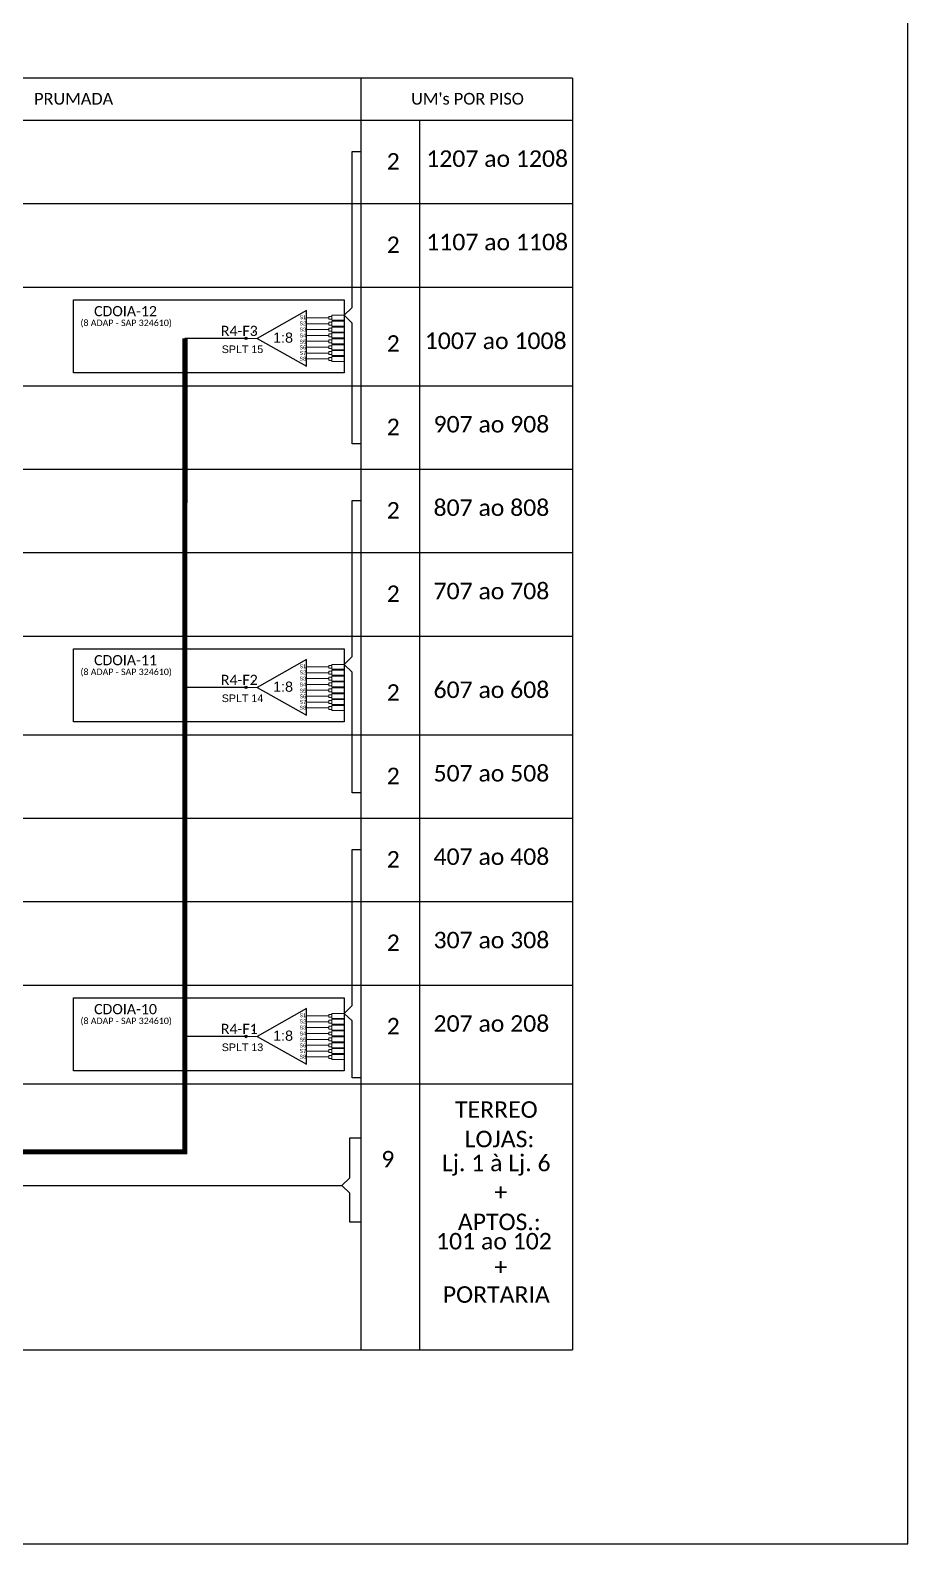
# Model space of a CAD drawing. Extents: x -4 to 837, y 1 to 595.
# Drawn here: x 664.9 to 837.2, y 1.3 to 298.3 of the extents above; entities that cross this region are included whole.
import ezdxf
from ezdxf.enums import TextEntityAlignment as Align

# ---------------------------------------------------------------- set-up
doc = ezdxf.new("R2010")
doc.units = 0
doc.styles.add('ARIAL', font='arial.ttf')
doc.styles.add('WMF-Calibri0', font='calibri.ttf')

# ---------------------------------------------------------------- blocks, each defined once
blk = doc.blocks.new('SPLT_1-8_SC-APC')
at = {"color": 1}
blk.add_lwpolyline([(-7.37, -2.1), (-17.04, -7.55), (-7.37, -13), (-7.37, -2.1)], dxfattribs=at)
at = {"color": 3, "lineweight": 0}
for points in [[(-2.99, -3.51), (-7.37, -3.51)], [(-7.37, -4.66), (-2.99, -4.66)], [(-7.37, -5.82), (-2.99, -5.82)], [(-2.41, -3.02), (-2.41, -4)], [(-2.41, -3.02), (0, -3.02)], [(-2.41, -4), (0, -4)], [(-2.41, -4.17), (-2.41, -5.16)], [(-2.41, -4.17), (0, -4.17)], [(-2.41, -5.16), (0, -5.16)], [(-2.41, -5.32), (-2.41, -6.31)], [(-2.41, -5.32), (0, -5.32)], [(-7.37, -6.97), (-2.99, -6.97)], [(-7.37, -8.12), (-2.99, -8.12)], [(-2.41, -6.31), (0, -6.31)], [(-2.41, -6.48), (-2.41, -7.46)], [(-2.41, -6.48), (0, -6.48)], [(-2.41, -7.46), (0, -7.46)], [(-2.41, -7.63), (-2.41, -8.62)], [(-2.41, -7.63), (0, -7.63)], [(-2.41, -8.62), (0, -8.62)], [(-2.41, -8.78), (-2.41, -9.77)], [(-2.41, -8.78), (0, -8.78)], [(-7.37, -9.28), (-2.99, -9.28)], [(-7.37, -10.43), (-2.99, -10.43)], [(-7.37, -11.58), (-2.99, -11.58)], [(-2.41, -9.77), (0, -9.77)], [(-2.41, -9.94), (-2.41, -10.92)], [(-2.41, -9.94), (0, -9.94)], [(-2.41, -10.92), (0, -10.92)], [(-2.41, -11.09), (-2.41, -12.08)], [(-2.41, -11.09), (0, -11.09)], [(-2.41, -12.08), (0, -12.08)]]:
    blk.add_lwpolyline(points, dxfattribs=at)
for points in [[(-2.99, -3.22), (-2.41, -3.22), (-2.41, -3.8), (-2.99, -3.8)], [(-2.99, -4.38), (-2.41, -4.38), (-2.41, -4.95), (-2.99, -4.95)], [(-2.99, -5.53), (-2.41, -5.53), (-2.41, -6.1), (-2.99, -6.1)], [(-2.99, -6.68), (-2.41, -6.68), (-2.41, -7.26), (-2.99, -7.26)], [(-2.99, -7.84), (-2.41, -7.84), (-2.41, -8.41), (-2.99, -8.41)], [(-2.99, -8.99), (-2.41, -8.99), (-2.41, -9.56), (-2.99, -9.56)], [(-2.99, -10.14), (-2.41, -10.14), (-2.41, -10.72), (-2.99, -10.72)], [(-2.99, -11.3), (-2.41, -11.3), (-2.41, -11.87), (-2.99, -11.87)]]:
    blk.add_lwpolyline(points, close=True, dxfattribs=at)
at = {"color": 1, "lineweight": 0}
blk.add_lwpolyline([(-17.04, -7.55), (-19.26, -7.55)], dxfattribs=at)
at = {"color": 1, "style": 'ARIAL'}
for s, height, p in [('S1', 0.75, (-8.74, -3.78)), ('S2', 0.75, (-8.74, -4.97)), ('S3', 0.75, (-8.74, -6.18)), ('1:8', 2, (-13.91, -8.4)), ('S4', 0.75, (-8.74, -7.36)), ('S5', 0.75, (-8.74, -8.57)), ('S6', 0.75, (-8.74, -9.69)), ('S7', 0.75, (-8.74, -10.78)), ('S8', 0.75, (-8.74, -11.9))]:
    blk.add_text(s, height=height, dxfattribs=at).set_placement(p)
blk = doc.blocks.new('SPLITTER FUTURO')
blk.add_point((0, 0))
at = {"style": 'ARIAL', "text_generation_flag": 6, "flags": 4}
for tag, p, height in [('SPLT', (-6.22, -4.1), 1.5), ('INSTAL.', (-6.25, -6.09), 1.25)]:
    blk.add_attdef(tag, p, '', height=height, rotation=180, dxfattribs=at)

msp = doc.modelspace()

# ---------------------------------------------------------------- hatches: boundary and pattern name
h = msp.add_hatch(color=3)
h.dxf.hatch_style = 1
edge = h.paths.add_edge_path()
edge.add_arc((707.25, 237.79), 0.242, 0, 360)
h = msp.add_hatch(color=3)
h.dxf.hatch_style = 1
edge = h.paths.add_edge_path()
edge.add_arc((707.25, 169.3), 0.242, 0, 360)
h = msp.add_hatch(color=3)
h.dxf.hatch_style = 1
edge = h.paths.add_edge_path()
edge.add_arc((707.25, 100.81), 0.242, 0, 360)

# ---------------------------------------------------------------- linework, layer by layer
for p, q in [((837.17, 1.26), (837.17, 595.26)), ((-3.83, 1.26), (837.17, 1.26))]:
    msp.add_line(p, q)
at = {"color": 114}
for p, q in [((707.25, 237.79), (695.23, 237.79)), ((707.25, 169.3), (695.23, 169.3)), ((707.25, 100.81), (695.23, 100.81))]:
    msp.add_line(p, q, dxfattribs=at)
at = {"color": 0}
for points in [[(771.38, 288.83), (337.42, 288.83)], [(337.42, 280.61), (771.38, 280.61)]]:
    msp.add_lwpolyline(points, dxfattribs=at)
for points in [[(729.79, 288.83), (729.79, 39.28)], [(771.38, 288.83), (771.38, 39.28)], [(741.36, 39.28), (741.36, 280.61)], [(337.42, 264.24), (771.38, 264.24)], [(337.42, 247.86), (771.38, 247.86)], [(337.42, 228.49), (771.38, 228.49)], [(337.42, 212.12), (771.38, 212.12)], [(337.42, 195.75), (771.38, 195.75)], [(337.42, 179.38), (771.38, 179.38)], [(337.42, 160), (771.38, 160)], [(337.42, 143.63), (771.38, 143.63)], [(337.42, 127.26), (771.38, 127.26)], [(337.42, 110.89), (771.38, 110.89)], [(337.42, 91.52), (771.38, 91.52)], [(337.42, 39.28), (771.38, 39.28)]]:
    msp.add_lwpolyline(points)
at = {"color": 3}
for points in [[(729.73, 217.09), (728.08, 217.09), (728.08, 240.81), (726.51, 242.32), (728.08, 243.83), (728.08, 274.45), (729.73, 274.45)], [(729.73, 148.61), (728.08, 148.61), (728.08, 172.32), (726.51, 173.83), (728.08, 175.34), (728.08, 205.96), (729.73, 205.96)], [(729.73, 92.67), (728.08, 92.67), (728.08, 103.84), (726.51, 105.34), (728.08, 106.85), (728.08, 137.47), (729.73, 137.47)], [(729.79, 64.38), (727.66, 64.38), (727.66, 70.04), (726.1, 71.55), (727.66, 73.06), (727.66, 80.91), (729.79, 80.91)], [(531.49, 71.55), (726.1, 71.55)]]:
    msp.add_lwpolyline(points, dxfattribs=at)
at = {"color": 1}
for points in [[(673.38, 245.34), (726.51, 245.34), (726.51, 231.02), (673.38, 231.02)], [(673.38, 176.85), (726.51, 176.85), (726.51, 162.53), (673.38, 162.53)], [(673.38, 108.36), (726.51, 108.36), (726.51, 94.04), (673.38, 94.04)]]:
    msp.add_lwpolyline(points, close=True, dxfattribs=at)
at = {"color": 114, "const_width": 1}
msp.add_lwpolyline([(503.36, 73.99), (503.36, 78.15), (695.23, 78.15), (695.28, 237.79)], dxfattribs=at)
at = {"color": 3}
for centre in [(707.25, 237.79), (707.25, 169.3), (707.25, 100.81)]:
    msp.add_circle(centre, 0.242, dxfattribs=at)

# ---------------------------------------------------------------- block references
for p in [(726.51, 245.34), (726.51, 176.85), (726.51, 108.36)]:
    msp.add_blockref('SPLT_1-8_SC-APC', p, dxfattribs=at)
ref = msp.add_blockref('SPLITTER FUTURO', (708.72, 239))
ref.add_attrib('SPLT', 'SPLT 15', (702.49, 234.91), dxfattribs={"height": 1.5, "rotation": 180, "style": 'ARIAL', "text_generation_flag": 6})
ref = msp.add_blockref('SPLITTER FUTURO', (708.72, 170.52))
ref.add_attrib('SPLT', 'SPLT 14', (702.49, 166.42), dxfattribs={"height": 1.5, "rotation": 180, "style": 'ARIAL', "text_generation_flag": 6})
ref = msp.add_blockref('SPLITTER FUTURO', (708.72, 102.03))
ref.add_attrib('SPLT', 'SPLT 13', (702.49, 97.93), dxfattribs={"height": 1.5, "rotation": 180, "style": 'ARIAL', "text_generation_flag": 6})

# ---------------------------------------------------------------- texts
at = {"color": 0, "style": 'WMF-Calibri0'}
for s, p in [('PRUMADA', (665.66, 283.67)), ("UM's POR PISO", (739.68, 283.67))]:
    msp.add_text(s, height=2.3, dxfattribs=at).set_placement(p)
at = {"color": 7, "style": 'WMF-Calibri0'}
for s, p in [('1207 ao 1208', (742.64, 271.45)), ('1107 ao 1108', (742.64, 255.08)), ('1007 ao 1008', (742.35, 235.7)), ('907 ao 908', (744.07, 219.33)), ('807 ao 808', (744.07, 202.96)), ('707 ao 708', (744.07, 186.59)), ('607 ao 608', (744.07, 167.22)), ('507 ao 508', (744.07, 150.84)), ('407 ao 408', (744.07, 134.47)), ('307 ao 308', (744.07, 118.1)), ('207 ao 208', (744.07, 101.73)), ('TERREO', (748.29, 84.84)), ('LOJAS: ', (750.19, 79.06)), ('Lj. 1 à Lj. 6', (745.73, 74.36)), ('+', (756.01, 68.65)), ('APTOS.:', (748.84, 62.8)), ('101 ao 102', (744.57, 59.01)), ('+', (756.01, 53.96)), ('PORTARIA', (745.89, 48.54))]:
    msp.add_text(s, height=3.24, dxfattribs=at).set_placement(p)
at = {"color": 1, "style": 'WMF-Calibri0'}
for s, p in [('CDOIA-12', (677.43, 242.14)), ('CDOIA-11', (677.43, 173.65)), ('CDOIA-10', (677.43, 105.17))]:
    msp.add_text(s, height=2, dxfattribs=at).set_placement(p)
for p in [(683.73, 240.22), (683.73, 171.73), (683.73, 103.24)]:
    msp.add_text('(8 ADAP - SAP 324610)', height=1.25, dxfattribs=at).set_placement(p, align=Align.CENTER)
at = {"color": 114, "style": 'WMF-Calibri0'}
for s, p in [('R4-F3', (702.32, 238.27)), ('R4-F2', (702.32, 169.78)), ('R4-F1', (702.32, 101.29))]:
    msp.add_text(s, height=2, dxfattribs=at).set_placement(p)
at = {"color": 7, "style": 'WMF-Calibri0', "flags": 4}
for tag, p in [('2', (736.16, 272.53)), ('2', (736.16, 256.16)), ('2', (736.16, 236.79)), ('2', (736.16, 220.42)), ('2', (736.16, 204.05)), ('2', (736.16, 187.68)), ('2', (736.16, 168.3)), ('2', (736.16, 151.93)), ('2', (736.16, 135.56)), ('2', (736.16, 119.19)), ('2', (736.16, 102.82)), ('9', (735.09, 76.72))]:
    msp.add_attdef(tag, text='XX', height=3.24, dxfattribs=at).set_placement(p, align=Align.MIDDLE_CENTER)

doc.saveas('drawing.dxf')
